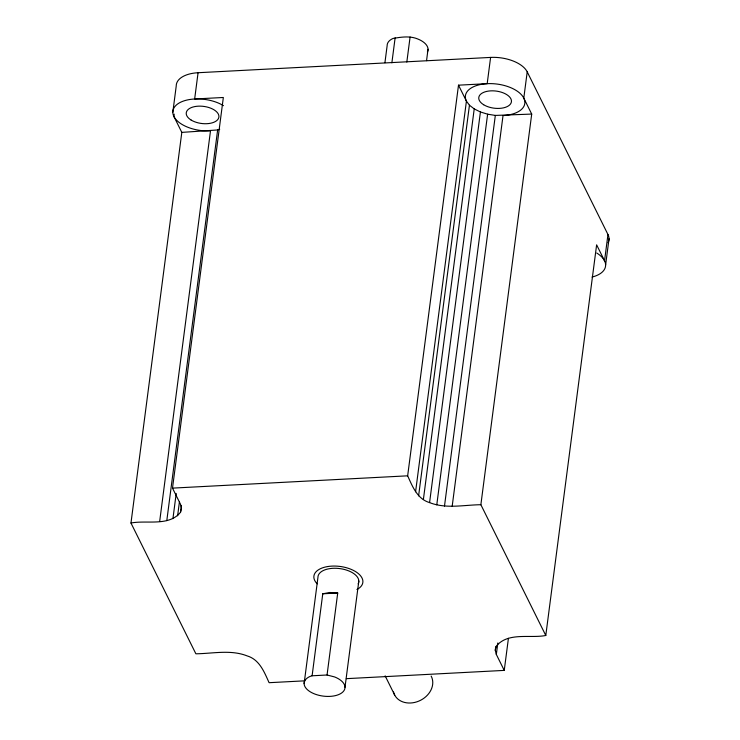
<?xml version="1.0" encoding="UTF-8"?>
<svg xmlns="http://www.w3.org/2000/svg" width="740" height="740" viewBox="0 0 740 740"><rect width="100%" height="100%" fill="white"/><g stroke="black" fill="none" stroke-linecap="round" stroke-linejoin="round"><path stroke-width="1.11" d="M172.818 112.258L176.231 85.988A29.942 15.679 7.4 0 1 198.07 72.724L490.602 57.415A29.942 15.679 7.4 0 1 527.213 71.863L607.966 234.534A29.942 15.679 7.4 0 1 608.077 242.711M174.187 114.154L173.891 116.439L181.809 132.386L130.971 523.032L195.878 653.799C212.889 653.596 230.769 649.433 247.169 655.908C259.509 659.581 264.282 672.068 269.092 682.696L304.825 680.828M198.07 72.724L194.657 98.984L223.341 97.486L172.503 488.123L180.421 504.079L181.494 508.251L180.532 512.256C168.887 526.723 146.724 519.915 130.971 523.032M159.655 521.524L210.493 130.888A29.942 15.679 7.4 0 1 173.771 108.262A29.942 15.679 7.4 0 1 223.462 105.663M166.805 520.599L217.643 129.953L219.688 129.306M172.938 518.638L176.213 493.441M177.619 515.798L179.404 502.044M180.532 512.256L181.429 505.383M304.121 683.594L317.941 577.422A20.563 10.767 7.4 0 1 340.89 568.745A20.563 10.767 7.4 0 1 358.16 583.841M384.93 62.715L387.15 45.584A20.563 10.767 7.4 0 1 393.032 38.452C401.015 37.074 409.886 35.687 417.675 38.952A20.563 10.767 7.4 0 1 427.378 52.013M312.104 675.787L322.769 593.795L329.79 592.481L337.718 593.018L327.052 675L312.104 675.787L309.995 676.462A20.563 10.767 7.4 0 0 311.54 692.557A20.563 10.767 7.4 0 0 341.39 693.158A20.563 10.767 7.4 0 0 334.647 676.952L327.052 675M391.876 62.835L395.132 37.786M406.824 62.049L410.089 37M344.997 687.275L358.817 581.094M426.545 60.68L428.025 49.266M480.871 504.717C463.86 504.921 445.98 509.083 429.579 502.608C417.24 498.936 412.476 486.448 407.657 475.82L458.504 85.174L487.188 83.675A29.942 15.679 7.4 0 1 523.791 98.124L531.709 114.08L480.871 504.717L545.787 635.484C530.025 638.601 507.862 631.793 496.216 646.27L495.263 650.266L496.327 654.447L504.245 670.394L346.32 678.663M415.584 491.767L466.422 101.13L458.504 85.174M418.609 495.846L469.447 105.21L466.422 101.13A29.942 15.679 7.4 0 1 487.188 83.675L490.602 57.415M423.382 499.546L474.22 108.9L469.447 105.21M429.579 502.608L480.417 111.971L474.22 108.9M436.776 504.837L487.623 114.191L480.417 111.971M444.49 506.068L495.328 115.422L531.709 114.08M452.186 506.225L503.024 115.579A29.942 15.679 7.4 0 0 523.791 98.124L527.213 71.863M495.263 650.266L495.707 646.825M496.327 654.447L497.826 642.986M504.245 670.394L508.426 638.315M545.787 635.484L596.625 244.847L604.543 260.804L607.966 234.534M605.616 264.976L609.029 238.715M217.643 129.953L181.809 132.386M172.503 488.123L407.657 475.82M322.769 593.795L337.718 593.018M487.623 114.191L495.328 115.422M385.142 675.842L394.753 695.212M596.745 253.025A29.942 15.679 7.4 0 1 592.028 277.065M317.229 583.86A24.679 12.922 7.4 0 1 323.722 567.451A24.679 12.922 7.4 0 1 356.338 572.094A24.679 12.922 7.4 0 1 356.93 589.502M431.143 676.055A20.563 16.53 -26.4 0 1 418.886 701.076A20.563 16.53 -26.4 0 1 393.504 691.974M191.096 120.028A16.447 8.612 7.4 0 0 218.402 118.604A16.447 8.612 7.4 0 0 198.228 106.172A16.447 8.612 7.4 0 0 191.096 120.028M483.636 104.729A16.447 8.612 7.4 0 0 510.933 103.295A16.447 8.612 7.4 0 0 490.759 90.863A16.447 8.612 7.4 0 0 483.636 104.729"/></g></svg>
